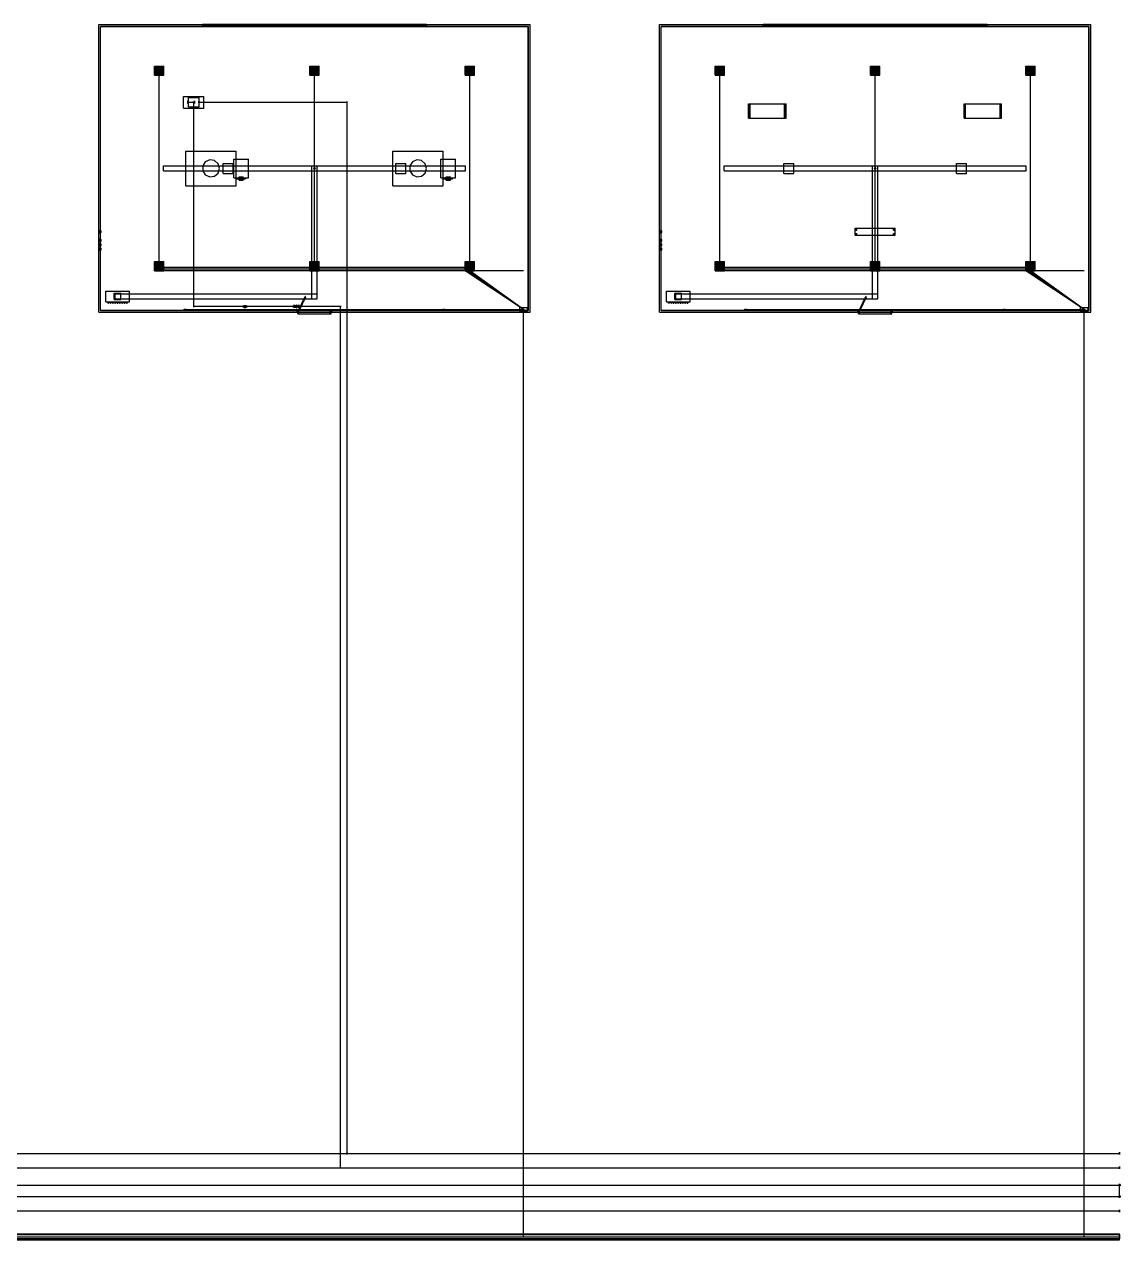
# Model space of a CAD drawing. Header units: millimetres. Extents: x -456450 to -303920, y -62705 to 22022.
# Drawn here: x -380185 to -303920, y -62500 to 22022 of the extents above; entities that cross this region are included whole.
import ezdxf

# ---------------------------------------------------------------- set-up
doc = ezdxf.new("R2010")
doc.units = ezdxf.units.MM

msp = doc.modelspace()

# ---------------------------------------------------------------- linework, layer by layer
at = {"layer": 'electrical'}
for p, q in [((-370792.21, 18800), (-370807.79, 18800)), ((-370807.79, 18800), (-370800, 18800)), ((-370800, 18800), (-370792.21, 18800)), ((-370800, 4880), (-370800, 18800)), ((-359992.21, 18800), (-360007.79, 18800)), ((-360007.79, 18800), (-360000, 18800)), ((-360000, 18800), (-359992.21, 18800)), ((-360000, 4880), (-360000, 18800)), ((-349192.21, 18800), (-349207.79, 18800)), ((-349207.79, 18800), (-349200, 18800)), ((-349200, 18800), (-349192.21, 18800)), ((-349200, 4880), (-349200, 18800)), ((-331792.21, 18800), (-331807.79, 18800)), ((-331807.79, 18800), (-331800, 18800)), ((-331800, 18800), (-331792.21, 18800)), ((-331800, 4880), (-331800, 18800)), ((-320992.21, 18800), (-321007.79, 18800)), ((-321007.79, 18800), (-321000, 18800)), ((-321000, 18800), (-320992.21, 18800)), ((-321000, 4880), (-321000, 18800)), ((-310192.21, 18800), (-310207.79, 18800)), ((-310207.79, 18800), (-310200, 18800)), ((-310200, 18800), (-310192.21, 18800)), ((-310200, 4880), (-310200, 18800)), ((-370500, 5108.74), (-370500, 5131.26)), ((-370500, 5131.26), (-370500, 5120)), ((-370500, 5120), (-370500, 5108.74)), ((-349500, 5120), (-370500, 5120)), ((-349507.6, 5109.45), (-349496.2, 5125.27)), ((-349496.2, 5125.27), (-349507.6, 5109.45)), ((-345457.6, 2189.45), (-349507.6, 5109.45)), ((-349500, 5108.74), (-349500, 5131.26)), ((-349500, 5131.26), (-349500, 5120)), ((-349500, 5120), (-349500, 5108.74)), ((-349500, 5120), (-349485.96, 5120)), ((-349485.96, 5120), (-349500, 5120)), ((-349496.2, 5125.27), (-349496.2, 5125.27)), ((-331500, 5108.74), (-331500, 5131.26)), ((-331500, 5131.26), (-331500, 5120)), ((-331500, 5120), (-331500, 5108.74)), ((-310500, 5120), (-331500, 5120)), ((-310507.6, 5109.45), (-310496.2, 5125.27)), ((-310496.2, 5125.27), (-310507.6, 5109.45)), ((-306457.6, 2189.45), (-310507.6, 5109.45)), ((-310500, 5108.74), (-310500, 5131.26)), ((-310500, 5131.26), (-310500, 5120)), ((-310500, 5120), (-310500, 5108.74)), ((-310500, 5120), (-310485.96, 5120)), ((-310485.96, 5120), (-310500, 5120)), ((-310496.2, 5125.27), (-310496.2, 5125.27)), ((-370792.21, 4880), (-370807.79, 4880)), ((-370807.79, 4880), (-370800, 4880)), ((-370800, 4872.21), (-370800, 4887.79)), ((-370800, 4887.79), (-370800, 4880)), ((-370800, 4880), (-370800, 4872.21)), ((-345450, 4880), (-370800, 4880)), ((-370800, 4880), (-370792.21, 4880)), ((-370500, 4988.74), (-370500, 5011.26)), ((-370500, 5011.26), (-370500, 5000)), ((-370500, 5000), (-370500, 4988.74)), ((-349500, 5000), (-370500, 5000)), ((-370500, 4868.74), (-370500, 4891.26)), ((-370500, 4891.26), (-370500, 4880)), ((-370500, 4880), (-370500, 4868.74)), ((-349500, 4880), (-370500, 4880)), ((-359992.21, 4880), (-360007.79, 4880)), ((-360007.79, 4880), (-360000, 4880)), ((-360000, 4880), (-359992.21, 4880)), ((-349507.39, 4989.31), (-349496.3, 5005.35)), ((-349496.3, 5005.35), (-349507.39, 4989.31)), ((-345457.39, 2189.31), (-349507.39, 4989.31)), ((-349507.17, 4869.16), (-349496.41, 4885.42)), ((-349496.41, 4885.42), (-349507.17, 4869.16)), ((-345457.17, 2189.16), (-349507.17, 4869.16)), ((-349500, 4988.74), (-349500, 5011.26)), ((-349500, 5011.26), (-349500, 5000)), ((-349500, 5000), (-349500, 4988.74)), ((-349500, 5000), (-349485.96, 5000)), ((-349485.96, 5000), (-349500, 5000)), ((-349500, 4868.74), (-349500, 4891.26)), ((-349500, 4891.26), (-349500, 4880)), ((-349500, 4880), (-349500, 4868.74)), ((-349500, 4880), (-349485.96, 4880)), ((-349485.96, 4880), (-349500, 4880)), ((-349496.41, 4885.42), (-349496.41, 4885.42)), ((-349496.3, 5005.35), (-349496.3, 5005.35)), ((-349192.21, 4880), (-349207.79, 4880)), ((-349207.79, 4880), (-349200, 4880)), ((-349200, 4880), (-349192.21, 4880)), ((-345450, 4872.21), (-345450, 4887.79)), ((-345450, 4887.79), (-345450, 4880)), ((-345450, 4880), (-345450, 4872.21)), ((-331792.21, 4880), (-331807.79, 4880)), ((-331807.79, 4880), (-331800, 4880)), ((-331800, 4872.21), (-331800, 4887.79)), ((-331800, 4887.79), (-331800, 4880)), ((-331800, 4880), (-331800, 4872.21)), ((-306450, 4880), (-331800, 4880)), ((-331800, 4880), (-331792.21, 4880)), ((-331500, 4988.74), (-331500, 5011.26)), ((-331500, 5011.26), (-331500, 5000)), ((-331500, 5000), (-331500, 4988.74)), ((-310500, 5000), (-331500, 5000)), ((-331500, 4868.74), (-331500, 4891.26)), ((-331500, 4891.26), (-331500, 4880)), ((-331500, 4880), (-331500, 4868.74)), ((-310500, 4880), (-331500, 4880)), ((-320992.21, 4880), (-321007.79, 4880)), ((-321007.79, 4880), (-321000, 4880)), ((-321000, 4880), (-320992.21, 4880)), ((-310507.39, 4989.31), (-310496.3, 5005.35)), ((-310496.3, 5005.35), (-310507.39, 4989.31)), ((-306457.39, 2189.31), (-310507.39, 4989.31)), ((-310507.17, 4869.16), (-310496.41, 4885.42)), ((-310496.41, 4885.42), (-310507.17, 4869.16)), ((-306457.17, 2189.16), (-310507.17, 4869.16)), ((-310500, 4988.74), (-310500, 5011.26)), ((-310500, 5011.26), (-310500, 5000)), ((-310500, 5000), (-310500, 4988.74)), ((-310500, 5000), (-310485.96, 5000)), ((-310485.96, 5000), (-310500, 5000)), ((-310500, 4868.74), (-310500, 4891.26)), ((-310500, 4891.26), (-310500, 4880)), ((-310500, 4880), (-310500, 4868.74)), ((-310500, 4880), (-310485.96, 4880)), ((-310485.96, 4880), (-310500, 4880)), ((-310496.41, 4885.42), (-310496.41, 4885.42)), ((-310496.3, 5005.35), (-310496.3, 5005.35)), ((-310192.21, 4880), (-310207.79, 4880)), ((-310207.79, 4880), (-310200, 4880)), ((-310200, 4880), (-310192.21, 4880)), ((-306450, 4872.21), (-306450, 4887.79)), ((-306450, 4887.79), (-306450, 4880)), ((-306450, 4880), (-306450, 4872.21)), ((-369065, 2150), (-369065, 2210)), ((-369065, 2210), (-368935, 2210)), ((-369065, 2150), (-368935, 2150)), ((-368991, 2180), (-369004.5, 2187.79)), ((-369004.5, 2187.79), (-369004.5, 2172.21)), ((-369004.5, 2172.21), (-368991, 2180)), ((-369000, 2172.21), (-369000, 2187.79)), ((-369000, 2187.79), (-369000, 2180)), ((-369000, 2180), (-345450, 2180)), ((-369000, 2180), (-369000, 2172.21)), ((-369000, 2180), (-368990.28, 2180)), ((-368990.28, 2180), (-369000, 2180)), ((-368935, 2150), (-368935, 2210)), ((-351065, 2150), (-351065, 2210)), ((-351065, 2210), (-350935, 2210)), ((-351065, 2150), (-350935, 2150)), ((-350991, 2180), (-351004.5, 2187.79)), ((-351004.5, 2187.79), (-351004.5, 2172.21)), ((-351004.5, 2172.21), (-350991, 2180)), ((-351000, 2172.21), (-351000, 2187.79)), ((-351000, 2187.79), (-351000, 2180)), ((-351000, 2180), (-345450, 2180)), ((-351000, 2180), (-351000, 2172.21)), ((-351000, 2180), (-350990.28, 2180)), ((-350990.28, 2180), (-351000, 2180)), ((-350935, 2150), (-350935, 2210)), ((-345725, 2075), (-345725, 2325)), ((-345725, 2325), (-345175, 2325)), ((-345725, 2075), (-345175, 2075)), ((-345685, 2047.5), (-345685, 2082.5)), ((-345685, 2082.5), (-345215, 2082.5)), ((-345685, 2047.5), (-345215, 2047.5)), ((-345637.5, 2010), (-345637.5, 2050)), ((-345637.5, 2050), (-345537.5, 2050)), ((-345637.5, 2010), (-345537.5, 2010)), ((-345564.12, 2020), (-345610.88, 2020)), ((-345610.88, 2020), (-345587.5, 2020)), ((-345564.12, 1995), (-345610.88, 1995)), ((-345610.88, 1995), (-345587.5, 1995)), ((-345587.5, 2020), (-345587.5, 1995)), ((-345587.5, 2020), (-345564.12, 2020)), ((-345587.5, 1995), (-345564.12, 1995)), ((-345537.5, 2010), (-345537.5, 2050)), ((-345500, 2010), (-345500, 2050)), ((-345500, 2050), (-345400, 2050)), ((-345500, 2010), (-345400, 2010)), ((-345426.62, 2020), (-345473.38, 2020)), ((-345473.38, 2020), (-345450, 2020)), ((-345426.62, 1995), (-345473.38, 1995)), ((-345473.38, 1995), (-345450, 1995)), ((-345468, 2200), (-345441, 2215.59)), ((-345441, 2184.41), (-345468, 2200)), ((-345434.41, 2200), (-345465.59, 2200)), ((-345465.59, 2200), (-345450, 2200)), ((-345457.6, 2189.45), (-345446.2, 2205.27)), ((-345446.2, 2205.27), (-345457.6, 2189.45)), ((-345457.39, 2189.31), (-345446.3, 2205.35)), ((-345446.3, 2205.35), (-345457.39, 2189.31)), ((-345457.17, 2189.16), (-345446.41, 2205.42)), ((-345446.41, 2205.42), (-345457.17, 2189.16)), ((-345437, 2200), (-345456.5, 2211.26)), ((-345456.5, 2211.26), (-345456.5, 2188.74)), ((-345437, 2200), (-345456.5, 2211.26)), ((-345456.5, 2211.26), (-345456.5, 2188.74)), ((-345437, 2200), (-345456.5, 2211.26)), ((-345456.5, 2211.26), (-345456.5, 2188.74)), ((-345456.5, 2188.74), (-345437, 2200)), ((-345456.5, 2188.74), (-345437, 2200)), ((-345456.5, 2188.74), (-345437, 2200)), ((-345450, 2200), (-345434.41, 2200)), ((-345450, -62300), (-345450, 2200)), ((-345450, 2200), (-345430.56, 2200)), ((-345430.56, 2200), (-345450, 2200)), ((-345450, 2200), (-345435.96, 2200)), ((-345435.96, 2200), (-345450, 2200)), ((-345450, 2200), (-345435.96, 2200)), ((-345435.96, 2200), (-345450, 2200)), ((-345450, 2200), (-345435.96, 2200)), ((-345435.96, 2200), (-345450, 2200)), ((-345450, 2172.21), (-345450, 2187.79)), ((-345450, 2187.79), (-345450, 2180)), ((-345450, 2172.21), (-345450, 2187.79)), ((-345450, 2187.79), (-345450, 2180)), ((-345450, 2180), (-345450, 2172.21)), ((-345450, 2180), (-345450, 2172.21)), ((-345450, 2020), (-345450, 1995)), ((-345450, 2020), (-345426.62, 2020)), ((-345450, 1995), (-345426.62, 1995)), ((-345446.41, 2205.42), (-345446.41, 2205.42)), ((-345446.3, 2205.35), (-345446.3, 2205.35)), ((-345446.2, 2205.27), (-345446.2, 2205.27)), ((-345441, 2215.59), (-345441, 2184.41)), ((-345400, 2010), (-345400, 2050)), ((-345362.5, 2010), (-345362.5, 2050)), ((-345362.5, 2050), (-345262.5, 2050)), ((-345362.5, 2010), (-345262.5, 2010)), ((-345289.12, 2020), (-345335.88, 2020)), ((-345335.88, 2020), (-345312.5, 2020)), ((-345289.12, 1995), (-345335.88, 1995)), ((-345335.88, 1995), (-345312.5, 1995)), ((-345312.5, 2020), (-345312.5, 1995)), ((-345312.5, 2020), (-345289.12, 2020)), ((-345312.5, 1995), (-345289.12, 1995)), ((-345262.5, 2010), (-345262.5, 2050)), ((-345215, 2047.5), (-345215, 2082.5)), ((-345175, 2075), (-345175, 2325)), ((-330065, 2150), (-330065, 2210)), ((-330065, 2210), (-329935, 2210)), ((-330065, 2150), (-329935, 2150)), ((-329991, 2180), (-330004.5, 2187.79)), ((-330004.5, 2187.79), (-330004.5, 2172.21)), ((-330004.5, 2172.21), (-329991, 2180)), ((-330000, 2172.21), (-330000, 2187.79)), ((-330000, 2187.79), (-330000, 2180)), ((-330000, 2180), (-306450, 2180)), ((-330000, 2180), (-330000, 2172.21)), ((-330000, 2180), (-329990.28, 2180)), ((-329990.28, 2180), (-330000, 2180)), ((-329935, 2150), (-329935, 2210)), ((-312065, 2150), (-312065, 2210)), ((-312065, 2210), (-311935, 2210)), ((-312065, 2150), (-311935, 2150)), ((-311991, 2180), (-312004.5, 2187.79)), ((-312004.5, 2187.79), (-312004.5, 2172.21)), ((-312004.5, 2172.21), (-311991, 2180)), ((-312000, 2172.21), (-312000, 2187.79)), ((-312000, 2187.79), (-312000, 2180)), ((-312000, 2180), (-306450, 2180)), ((-312000, 2180), (-312000, 2172.21)), ((-312000, 2180), (-311990.28, 2180)), ((-311990.28, 2180), (-312000, 2180)), ((-311935, 2150), (-311935, 2210)), ((-306725, 2075), (-306725, 2325)), ((-306725, 2325), (-306175, 2325)), ((-306725, 2075), (-306175, 2075)), ((-306685, 2047.5), (-306685, 2082.5)), ((-306685, 2082.5), (-306215, 2082.5)), ((-306685, 2047.5), (-306215, 2047.5)), ((-306637.5, 2010), (-306637.5, 2050)), ((-306637.5, 2050), (-306537.5, 2050)), ((-306637.5, 2010), (-306537.5, 2010)), ((-306564.12, 2020), (-306610.88, 2020)), ((-306610.88, 2020), (-306587.5, 2020)), ((-306564.12, 1995), (-306610.88, 1995)), ((-306610.88, 1995), (-306587.5, 1995)), ((-306587.5, 2020), (-306587.5, 1995)), ((-306587.5, 2020), (-306564.12, 2020)), ((-306587.5, 1995), (-306564.12, 1995)), ((-306537.5, 2010), (-306537.5, 2050)), ((-306500, 2010), (-306500, 2050)), ((-306500, 2050), (-306400, 2050)), ((-306500, 2010), (-306400, 2010)), ((-306426.62, 2020), (-306473.38, 2020)), ((-306473.38, 2020), (-306450, 2020)), ((-306426.62, 1995), (-306473.38, 1995)), ((-306473.38, 1995), (-306450, 1995)), ((-306468, 2200), (-306441, 2215.59)), ((-306441, 2184.41), (-306468, 2200)), ((-306434.41, 2200), (-306465.59, 2200)), ((-306465.59, 2200), (-306450, 2200)), ((-306457.6, 2189.45), (-306446.2, 2205.27)), ((-306446.2, 2205.27), (-306457.6, 2189.45)), ((-306457.39, 2189.31), (-306446.3, 2205.35)), ((-306446.3, 2205.35), (-306457.39, 2189.31)), ((-306457.17, 2189.16), (-306446.41, 2205.42)), ((-306446.41, 2205.42), (-306457.17, 2189.16)), ((-306437, 2200), (-306456.5, 2211.26)), ((-306456.5, 2211.26), (-306456.5, 2188.74)), ((-306437, 2200), (-306456.5, 2211.26)), ((-306456.5, 2211.26), (-306456.5, 2188.74)), ((-306437, 2200), (-306456.5, 2211.26)), ((-306456.5, 2211.26), (-306456.5, 2188.74)), ((-306456.5, 2188.74), (-306437, 2200)), ((-306456.5, 2188.74), (-306437, 2200)), ((-306456.5, 2188.74), (-306437, 2200)), ((-306450, 2200), (-306434.41, 2200)), ((-306450, -62300), (-306450, 2200)), ((-306450, 2200), (-306430.56, 2200)), ((-306430.56, 2200), (-306450, 2200)), ((-306450, 2200), (-306435.96, 2200)), ((-306435.96, 2200), (-306450, 2200)), ((-306450, 2200), (-306435.96, 2200)), ((-306435.96, 2200), (-306450, 2200)), ((-306450, 2200), (-306435.96, 2200)), ((-306435.96, 2200), (-306450, 2200)), ((-306450, 2172.21), (-306450, 2187.79)), ((-306450, 2187.79), (-306450, 2180)), ((-306450, 2172.21), (-306450, 2187.79)), ((-306450, 2187.79), (-306450, 2180)), ((-306450, 2180), (-306450, 2172.21)), ((-306450, 2180), (-306450, 2172.21)), ((-306450, 2020), (-306450, 1995)), ((-306450, 2020), (-306426.62, 2020)), ((-306450, 1995), (-306426.62, 1995)), ((-306446.41, 2205.42), (-306446.41, 2205.42)), ((-306446.3, 2205.35), (-306446.3, 2205.35)), ((-306446.2, 2205.27), (-306446.2, 2205.27)), ((-306441, 2215.59), (-306441, 2184.41)), ((-306400, 2010), (-306400, 2050)), ((-306362.5, 2010), (-306362.5, 2050)), ((-306362.5, 2050), (-306262.5, 2050)), ((-306362.5, 2010), (-306262.5, 2010)), ((-306289.12, 2020), (-306335.88, 2020)), ((-306335.88, 2020), (-306312.5, 2020)), ((-306289.12, 1995), (-306335.88, 1995)), ((-306335.88, 1995), (-306312.5, 1995)), ((-306312.5, 2020), (-306312.5, 1995)), ((-306312.5, 2020), (-306289.12, 2020)), ((-306312.5, 1995), (-306289.12, 1995)), ((-306262.5, 2010), (-306262.5, 2050)), ((-306215, 2047.5), (-306215, 2082.5)), ((-306175, 2075), (-306175, 2325)), ((-456000, -62100), (-304000, -62100)), ((-456000, -62150), (-304000, -62150)), ((-456000, -62300), (-304000, -62300)), ((-304000, -62450), (-456000, -62450)), ((-456000, -62500), (-304000, -62500)), ((-345434.41, -62300), (-345465.59, -62300)), ((-345465.59, -62300), (-345450, -62300)), ((-345450, -62300), (-345434.41, -62300)), ((-306434.41, -62300), (-306465.59, -62300)), ((-306465.59, -62300), (-306450, -62300)), ((-306450, -62300), (-306434.41, -62300)), ((-304000, -62150), (-304000, -62100)), ((-304000, -62500), (-304000, -62100)), ((-304000, -62150), (-304000, -62450)), ((-304000, -62315.59), (-304000, -62284.41)), ((-304000, -62284.41), (-304000, -62300)), ((-304000, -62300), (-304000, -62315.59)), ((-304000, -62500), (-304000, -62450))]:
    msp.add_line(p, q, dxfattribs=at)
at = {"layer": 'hvac'}
for p, q in [((-370500, 11825), (-370500, 12175)), ((-370500, 12175), (-349500, 12175)), ((-366350, 11650), (-366350, 12350)), ((-366350, 12350), (-365650, 12350)), ((-365650, 11650), (-365650, 12350)), ((-360175, 2925), (-360175, 12175)), ((-360175, 12175), (-359825, 12175)), ((-359825, 2925), (-359825, 12175)), ((-354350, 11650), (-354350, 12350)), ((-354350, 12350), (-353650, 12350)), ((-353650, 11650), (-353650, 12350)), ((-349500, 11825), (-349500, 12175)), ((-331500, 11825), (-331500, 12175)), ((-331500, 12175), (-310500, 12175)), ((-327350, 11650), (-327350, 12350)), ((-327350, 12350), (-326650, 12350)), ((-326650, 11650), (-326650, 12350)), ((-321175, 2925), (-321175, 12175)), ((-321175, 12175), (-320825, 12175)), ((-320825, 2925), (-320825, 12175)), ((-315350, 11650), (-315350, 12350)), ((-315350, 12350), (-314650, 12350)), ((-314650, 11650), (-314650, 12350)), ((-310500, 11825), (-310500, 12175)), ((-370500, 11825), (-349500, 11825)), ((-366350, 11650), (-365650, 11650)), ((-354350, 11650), (-353650, 11650)), ((-331500, 11825), (-310500, 11825)), ((-327350, 11650), (-326650, 11650)), ((-315350, 11650), (-314650, 11650)), ((-374525, 2725), (-374525, 3475)), ((-374525, 3475), (-372875, 3475)), ((-372875, 2725), (-372875, 3475)), ((-335525, 2725), (-335525, 3475)), ((-335525, 3475), (-333875, 3475)), ((-333875, 2725), (-333875, 3475)), ((-374525, 2725), (-372875, 2725)), ((-374425, 2680), (-374425, 2720)), ((-374425, 2720), (-372975, 2720)), ((-374425, 2680), (-372975, 2680)), ((-374360, 2640), (-374360, 2700)), ((-374360, 2700), (-374320, 2700)), ((-374360, 2640), (-374320, 2640)), ((-374320, 2640), (-374320, 2700)), ((-374200, 2640), (-374200, 2700)), ((-374200, 2700), (-374160, 2700)), ((-374200, 2640), (-374160, 2640)), ((-374160, 2640), (-374160, 2700)), ((-374040, 2640), (-374040, 2700)), ((-374040, 2700), (-374000, 2700)), ((-374040, 2640), (-374000, 2640)), ((-374000, 2640), (-374000, 2700)), ((-373925, 2875), (-373925, 3325)), ((-373925, 3325), (-373475, 3325)), ((-373925, 2875), (-373475, 2875)), ((-373880, 2640), (-373880, 2700)), ((-373880, 2700), (-373840, 2700)), ((-373880, 2640), (-373840, 2640)), ((-373875, 2925), (-373875, 3275)), ((-373875, 3275), (-359825, 3275)), ((-373875, 2925), (-359825, 2925)), ((-373840, 2640), (-373840, 2700)), ((-373720, 2640), (-373720, 2700)), ((-373720, 2700), (-373680, 2700)), ((-373720, 2640), (-373680, 2640)), ((-373680, 2640), (-373680, 2700)), ((-373560, 2640), (-373560, 2700)), ((-373560, 2700), (-373520, 2700)), ((-373560, 2640), (-373520, 2640)), ((-373520, 2640), (-373520, 2700)), ((-373475, 2875), (-373475, 3325)), ((-373400, 2640), (-373400, 2700)), ((-373400, 2700), (-373360, 2700)), ((-373400, 2640), (-373360, 2640)), ((-373360, 2640), (-373360, 2700)), ((-373240, 2640), (-373240, 2700)), ((-373240, 2700), (-373200, 2700)), ((-373240, 2640), (-373200, 2640)), ((-373200, 2640), (-373200, 2700)), ((-373080, 2640), (-373080, 2700)), ((-373080, 2700), (-373040, 2700)), ((-373080, 2640), (-373040, 2640)), ((-373040, 2640), (-373040, 2700)), ((-372975, 2680), (-372975, 2720)), ((-360175, 2925), (-359825, 2925)), ((-359825, 2925), (-359825, 3275)), ((-335525, 2725), (-333875, 2725)), ((-335425, 2680), (-335425, 2720)), ((-335425, 2720), (-333975, 2720)), ((-335425, 2680), (-333975, 2680)), ((-335360, 2640), (-335360, 2700)), ((-335360, 2700), (-335320, 2700)), ((-335360, 2640), (-335320, 2640)), ((-335320, 2640), (-335320, 2700)), ((-335200, 2640), (-335200, 2700)), ((-335200, 2700), (-335160, 2700)), ((-335200, 2640), (-335160, 2640)), ((-335160, 2640), (-335160, 2700)), ((-335040, 2640), (-335040, 2700)), ((-335040, 2700), (-335000, 2700)), ((-335040, 2640), (-335000, 2640)), ((-335000, 2640), (-335000, 2700)), ((-334925, 2875), (-334925, 3325)), ((-334925, 3325), (-334475, 3325)), ((-334925, 2875), (-334475, 2875)), ((-334880, 2640), (-334880, 2700)), ((-334880, 2700), (-334840, 2700)), ((-334880, 2640), (-334840, 2640)), ((-334875, 2925), (-334875, 3275)), ((-334875, 3275), (-320825, 3275)), ((-334875, 2925), (-320825, 2925)), ((-334840, 2640), (-334840, 2700)), ((-334720, 2640), (-334720, 2700)), ((-334720, 2700), (-334680, 2700)), ((-334720, 2640), (-334680, 2640)), ((-334680, 2640), (-334680, 2700)), ((-334560, 2640), (-334560, 2700)), ((-334560, 2700), (-334520, 2700)), ((-334560, 2640), (-334520, 2640)), ((-334520, 2640), (-334520, 2700)), ((-334475, 2875), (-334475, 3325)), ((-334400, 2640), (-334400, 2700)), ((-334400, 2700), (-334360, 2700)), ((-334400, 2640), (-334360, 2640)), ((-334360, 2640), (-334360, 2700)), ((-334240, 2640), (-334240, 2700)), ((-334240, 2700), (-334200, 2700)), ((-334240, 2640), (-334200, 2640)), ((-334200, 2640), (-334200, 2700)), ((-334080, 2640), (-334080, 2700)), ((-334080, 2700), (-334040, 2700)), ((-334080, 2640), (-334040, 2640)), ((-334040, 2640), (-334040, 2700)), ((-333975, 2680), (-333975, 2720)), ((-321175, 2925), (-320825, 2925)), ((-320825, 2925), (-320825, 3275))]:
    msp.add_line(p, q, dxfattribs=at)
at = {"layer": 'interiors'}
for p, q in [((-375000, 2000), (-375000, 22000)), ((-375000, 22000), (-345000, 22000)), ((-367800, 21977.5), (-367800, 22022.5)), ((-367800, 22022.5), (-352200, 22022.5)), ((-367800, 22000), (-352200, 22000)), ((-367800, 21880), (-367800, 22000)), ((-367800, 21977.5), (-352200, 21977.5)), ((-352200, 21977.5), (-352200, 22022.5)), ((-352200, 21880), (-352200, 22000)), ((-345000, 2000), (-345000, 22000)), ((-336000, 2000), (-336000, 22000)), ((-336000, 22000), (-306000, 22000)), ((-328800, 21977.5), (-328800, 22022.5)), ((-328800, 22022.5), (-313200, 22022.5)), ((-328800, 22000), (-313200, 22000)), ((-328800, 21880), (-328800, 22000)), ((-328800, 21977.5), (-313200, 21977.5)), ((-313200, 21977.5), (-313200, 22022.5)), ((-313200, 21880), (-313200, 22000)), ((-306000, 2000), (-306000, 22000)), ((-345120, 21880), (-374880, 21880)), ((-374880, 2120), (-374880, 21880)), ((-374875, 2125), (-374875, 21875)), ((-374875, 21875), (-345125, 21875)), ((-367800, 21880), (-352200, 21880)), ((-345125, 2125), (-345125, 21875)), ((-345120, 2120), (-345120, 21880)), ((-306120, 21880), (-335880, 21880)), ((-335880, 2120), (-335880, 21880)), ((-335875, 2125), (-335875, 21875)), ((-335875, 21875), (-306125, 21875)), ((-328800, 21880), (-313200, 21880)), ((-306125, 2125), (-306125, 21875)), ((-306120, 2120), (-306120, 21880)), ((-329800, 15500), (-329800, 16500)), ((-329800, 16500), (-327200, 16500)), ((-329795, 15500), (-329795, 16500)), ((-329795, 16500), (-329705, 16500)), ((-329705, 15500), (-329705, 16500)), ((-327295, 15500), (-327295, 16500)), ((-327295, 16500), (-327205, 16500)), ((-327205, 15500), (-327205, 16500)), ((-327200, 15500), (-327200, 16500)), ((-314800, 15500), (-314800, 16500)), ((-314800, 16500), (-312200, 16500)), ((-314795, 15500), (-314795, 16500)), ((-314795, 16500), (-314705, 16500)), ((-314705, 15500), (-314705, 16500)), ((-312295, 15500), (-312295, 16500)), ((-312295, 16500), (-312205, 16500)), ((-312205, 15500), (-312205, 16500)), ((-312200, 15500), (-312200, 16500)), ((-329800, 15500), (-327200, 15500)), ((-329795, 15500), (-329705, 15500)), ((-327295, 15500), (-327205, 15500)), ((-314800, 15500), (-312200, 15500)), ((-314795, 15500), (-314705, 15500)), ((-312295, 15500), (-312205, 15500)), ((-368950, 10800), (-368950, 13200)), ((-368950, 13200), (-365450, 13200)), ((-365450, 10800), (-365450, 13200)), ((-354550, 10800), (-354550, 13200)), ((-354550, 13200), (-351050, 13200)), ((-351050, 10800), (-351050, 13200)), ((-367592.92, 12453.45), (-367775.7, 12169.04)), ((-367775.7, 12169.04), (-367775.7, 11830.96)), ((-367285.39, 12593.89), (-367592.92, 12453.45)), ((-366950.75, 12545.78), (-367285.39, 12593.89)), ((-366695.25, 12324.38), (-366950.75, 12545.78)), ((-366600, 12000), (-366695.25, 12324.38)), ((-366695.25, 11675.62), (-366600, 12000)), ((-365600, 11350), (-365600, 12650)), ((-365600, 12650), (-364600, 12650)), ((-364600, 11350), (-364600, 12650)), ((-353192.92, 12453.45), (-353375.7, 12169.04)), ((-353375.7, 12169.04), (-353375.7, 11830.96)), ((-352885.39, 12593.89), (-353192.92, 12453.45)), ((-352550.75, 12545.78), (-352885.39, 12593.89)), ((-352295.25, 12324.38), (-352550.75, 12545.78)), ((-352200, 12000), (-352295.25, 12324.38)), ((-352295.25, 11675.62), (-352200, 12000)), ((-351200, 11350), (-351200, 12650)), ((-351200, 12650), (-350200, 12650)), ((-350200, 11350), (-350200, 12650)), ((-367775.7, 11830.96), (-367592.92, 11546.55)), ((-367592.92, 11546.55), (-367285.39, 11406.11)), ((-367285.39, 11406.11), (-366950.75, 11454.22)), ((-366950.75, 11454.22), (-366695.25, 11675.62)), ((-365600, 11350), (-364600, 11350)), ((-365400, 11270), (-365400, 11330)), ((-365400, 11330), (-364800, 11330)), ((-365400, 11270), (-364800, 11270)), ((-365250, 11190), (-365250, 11410)), ((-365250, 11410), (-364950, 11410)), ((-365250, 11190), (-364950, 11190)), ((-365130, 11265), (-365130, 11335)), ((-365130, 11335), (-365070, 11335)), ((-365130, 11265), (-365070, 11265)), ((-365070, 11265), (-365070, 11335)), ((-364950, 11190), (-364950, 11410)), ((-364800, 11270), (-364800, 11330)), ((-353375.7, 11830.96), (-353192.92, 11546.55)), ((-353192.92, 11546.55), (-352885.39, 11406.11)), ((-352885.39, 11406.11), (-352550.75, 11454.22)), ((-352550.75, 11454.22), (-352295.25, 11675.62)), ((-351200, 11350), (-350200, 11350)), ((-351000, 11270), (-351000, 11330)), ((-351000, 11330), (-350400, 11330)), ((-351000, 11270), (-350400, 11270)), ((-350850, 11190), (-350850, 11410)), ((-350850, 11410), (-350550, 11410)), ((-350850, 11190), (-350550, 11190)), ((-350730, 11265), (-350730, 11335)), ((-350730, 11335), (-350670, 11335)), ((-350730, 11265), (-350670, 11265)), ((-350670, 11265), (-350670, 11335)), ((-350550, 11190), (-350550, 11410)), ((-350400, 11270), (-350400, 11330)), ((-368950, 10800), (-365450, 10800)), ((-354550, 10800), (-351050, 10800)), ((-322400, 7350), (-322400, 7850)), ((-322400, 7850), (-319600, 7850)), ((-322335, 7715), (-322335, 7785)), ((-322335, 7785), (-322265, 7785)), ((-322335, 7715), (-322265, 7715)), ((-322265, 7715), (-322265, 7785)), ((-319735, 7715), (-319735, 7785)), ((-319735, 7785), (-319665, 7785)), ((-319735, 7715), (-319665, 7715)), ((-319665, 7715), (-319665, 7785)), ((-319600, 7350), (-319600, 7850)), ((-322400, 7350), (-319600, 7350)), ((-322335, 7415), (-322335, 7485)), ((-322335, 7485), (-322265, 7485)), ((-322335, 7415), (-322265, 7415)), ((-322265, 7415), (-322265, 7485)), ((-319735, 7415), (-319735, 7485)), ((-319735, 7485), (-319665, 7485)), ((-319735, 7415), (-319665, 7415)), ((-319665, 7415), (-319665, 7485)), ((-361110.39, 2109.51), (-360653.96, 3088.32)), ((-361069.61, 2090.49), (-360613.18, 3069.3)), ((-360613.18, 3069.3), (-360653.96, 3088.32)), ((-322110.39, 2109.51), (-321653.96, 3088.32)), ((-322069.61, 2090.49), (-321613.18, 3069.3)), ((-321613.18, 3069.3), (-321653.96, 3088.32)), ((-375000, 2000), (-361200, 2000)), ((-375000, 2000), (-345000, 2000)), ((-345120, 2120), (-374880, 2120)), ((-361200, 2120), (-374880, 2120)), ((-374875, 2125), (-345125, 2125)), ((-361200, 2000), (-361200, 2120)), ((-361200, 2120), (-358800, 2120)), ((-361200, 2000), (-358800, 2000)), ((-361155, 1880), (-361155, 2120)), ((-361155, 2120), (-361085, 2120)), ((-361155, 1880), (-361085, 1880)), ((-361150, 1880), (-361150, 2120)), ((-361150, 2120), (-358850, 2120)), ((-361150, 1880), (-358850, 1880)), ((-361069.61, 2090.49), (-361110.39, 2109.51)), ((-361085, 1880), (-361085, 2120)), ((-358915, 1880), (-358915, 2120)), ((-358915, 2120), (-358845, 2120)), ((-358915, 1880), (-358845, 1880)), ((-358850, 1880), (-358850, 2120)), ((-358845, 1880), (-358845, 2120)), ((-358800, 2000), (-358800, 2120)), ((-345120, 2120), (-358800, 2120)), ((-358800, 2000), (-345000, 2000)), ((-336000, 2000), (-322200, 2000)), ((-336000, 2000), (-306000, 2000)), ((-306120, 2120), (-335880, 2120)), ((-322200, 2120), (-335880, 2120)), ((-335875, 2125), (-306125, 2125)), ((-322200, 2000), (-322200, 2120)), ((-322200, 2120), (-319800, 2120)), ((-322200, 2000), (-319800, 2000)), ((-322155, 1880), (-322155, 2120)), ((-322155, 2120), (-322085, 2120)), ((-322155, 1880), (-322085, 1880)), ((-322150, 1880), (-322150, 2120)), ((-322150, 2120), (-319850, 2120)), ((-322150, 1880), (-319850, 1880)), ((-322069.61, 2090.49), (-322110.39, 2109.51)), ((-322085, 1880), (-322085, 2120)), ((-319915, 1880), (-319915, 2120)), ((-319915, 2120), (-319845, 2120)), ((-319915, 1880), (-319845, 1880)), ((-319850, 1880), (-319850, 2120)), ((-319845, 1880), (-319845, 2120)), ((-319800, 2000), (-319800, 2120)), ((-306120, 2120), (-319800, 2120)), ((-319800, 2000), (-306000, 2000))]:
    msp.add_line(p, q, dxfattribs=at)
at = {"layer": 'lighting'}
for p, q in [((-371120, 18480), (-371120, 19120)), ((-371120, 19120), (-370480, 19120)), ((-371080, 18520), (-371080, 19080)), ((-371080, 19080), (-370520, 19080)), ((-371046, 18530), (-371046, 19070)), ((-371046, 19070), (-371034, 19070)), ((-371034, 18530), (-371034, 19070)), ((-370966, 18530), (-370966, 19070)), ((-370966, 19070), (-370954, 19070)), ((-370954, 18530), (-370954, 19070)), ((-370886, 18530), (-370886, 19070)), ((-370886, 19070), (-370874, 19070)), ((-370874, 18530), (-370874, 19070)), ((-370806, 18530), (-370806, 19070)), ((-370806, 19070), (-370794, 19070)), ((-370791, 18800), (-370804.5, 18807.79)), ((-370804.5, 18807.79), (-370804.5, 18792.21)), ((-370804.5, 18792.21), (-370791, 18800)), ((-370794, 18530), (-370794, 19070)), ((-370726, 18530), (-370726, 19070)), ((-370726, 19070), (-370714, 19070)), ((-370714, 18530), (-370714, 19070)), ((-370646, 18530), (-370646, 19070)), ((-370646, 19070), (-370634, 19070)), ((-370634, 18530), (-370634, 19070)), ((-370566, 18530), (-370566, 19070)), ((-370566, 19070), (-370554, 19070)), ((-370554, 18530), (-370554, 19070)), ((-370520, 18520), (-370520, 19080)), ((-370480, 18480), (-370480, 19120)), ((-360320, 18480), (-360320, 19120)), ((-360320, 19120), (-359680, 19120)), ((-360280, 18520), (-360280, 19080)), ((-360280, 19080), (-359720, 19080)), ((-360246, 18530), (-360246, 19070)), ((-360246, 19070), (-360234, 19070)), ((-360234, 18530), (-360234, 19070)), ((-360166, 18530), (-360166, 19070)), ((-360166, 19070), (-360154, 19070)), ((-360154, 18530), (-360154, 19070)), ((-360086, 18530), (-360086, 19070)), ((-360086, 19070), (-360074, 19070)), ((-360074, 18530), (-360074, 19070)), ((-360006, 18530), (-360006, 19070)), ((-360006, 19070), (-359994, 19070)), ((-359991, 18800), (-360004.5, 18807.79)), ((-360004.5, 18807.79), (-360004.5, 18792.21)), ((-360004.5, 18792.21), (-359991, 18800)), ((-359994, 18530), (-359994, 19070)), ((-359926, 18530), (-359926, 19070)), ((-359926, 19070), (-359914, 19070)), ((-359914, 18530), (-359914, 19070)), ((-359846, 18530), (-359846, 19070)), ((-359846, 19070), (-359834, 19070)), ((-359834, 18530), (-359834, 19070)), ((-359766, 18530), (-359766, 19070)), ((-359766, 19070), (-359754, 19070)), ((-359754, 18530), (-359754, 19070)), ((-359720, 18520), (-359720, 19080)), ((-359680, 18480), (-359680, 19120)), ((-349520, 18480), (-349520, 19120)), ((-349520, 19120), (-348880, 19120)), ((-349480, 18520), (-349480, 19080)), ((-349480, 19080), (-348920, 19080)), ((-349446, 18530), (-349446, 19070)), ((-349446, 19070), (-349434, 19070)), ((-349434, 18530), (-349434, 19070)), ((-349366, 18530), (-349366, 19070)), ((-349366, 19070), (-349354, 19070)), ((-349354, 18530), (-349354, 19070)), ((-349286, 18530), (-349286, 19070)), ((-349286, 19070), (-349274, 19070)), ((-349274, 18530), (-349274, 19070)), ((-349206, 18530), (-349206, 19070)), ((-349206, 19070), (-349194, 19070)), ((-349191, 18800), (-349204.5, 18807.79)), ((-349204.5, 18807.79), (-349204.5, 18792.21)), ((-349204.5, 18792.21), (-349191, 18800)), ((-349194, 18530), (-349194, 19070)), ((-349126, 18530), (-349126, 19070)), ((-349126, 19070), (-349114, 19070)), ((-349114, 18530), (-349114, 19070)), ((-349046, 18530), (-349046, 19070)), ((-349046, 19070), (-349034, 19070)), ((-349034, 18530), (-349034, 19070)), ((-348966, 18530), (-348966, 19070)), ((-348966, 19070), (-348954, 19070)), ((-348954, 18530), (-348954, 19070)), ((-348920, 18520), (-348920, 19080)), ((-348880, 18480), (-348880, 19120)), ((-332120, 18480), (-332120, 19120)), ((-332120, 19120), (-331480, 19120)), ((-332080, 18520), (-332080, 19080)), ((-332080, 19080), (-331520, 19080)), ((-332046, 18530), (-332046, 19070)), ((-332046, 19070), (-332034, 19070)), ((-332034, 18530), (-332034, 19070)), ((-331966, 18530), (-331966, 19070)), ((-331966, 19070), (-331954, 19070)), ((-331954, 18530), (-331954, 19070)), ((-331886, 18530), (-331886, 19070)), ((-331886, 19070), (-331874, 19070)), ((-331874, 18530), (-331874, 19070)), ((-331806, 18530), (-331806, 19070)), ((-331806, 19070), (-331794, 19070)), ((-331791, 18800), (-331804.5, 18807.79)), ((-331804.5, 18807.79), (-331804.5, 18792.21)), ((-331804.5, 18792.21), (-331791, 18800)), ((-331794, 18530), (-331794, 19070)), ((-331726, 18530), (-331726, 19070)), ((-331726, 19070), (-331714, 19070)), ((-331714, 18530), (-331714, 19070)), ((-331646, 18530), (-331646, 19070)), ((-331646, 19070), (-331634, 19070)), ((-331634, 18530), (-331634, 19070)), ((-331566, 18530), (-331566, 19070)), ((-331566, 19070), (-331554, 19070)), ((-331554, 18530), (-331554, 19070)), ((-331520, 18520), (-331520, 19080)), ((-331480, 18480), (-331480, 19120)), ((-321320, 18480), (-321320, 19120)), ((-321320, 19120), (-320680, 19120)), ((-321280, 18520), (-321280, 19080)), ((-321280, 19080), (-320720, 19080)), ((-321246, 18530), (-321246, 19070)), ((-321246, 19070), (-321234, 19070)), ((-321234, 18530), (-321234, 19070)), ((-321166, 18530), (-321166, 19070)), ((-321166, 19070), (-321154, 19070)), ((-321154, 18530), (-321154, 19070)), ((-321086, 18530), (-321086, 19070)), ((-321086, 19070), (-321074, 19070)), ((-321074, 18530), (-321074, 19070)), ((-321006, 18530), (-321006, 19070)), ((-321006, 19070), (-320994, 19070)), ((-320991, 18800), (-321004.5, 18807.79)), ((-321004.5, 18807.79), (-321004.5, 18792.21)), ((-321004.5, 18792.21), (-320991, 18800)), ((-320994, 18530), (-320994, 19070)), ((-320926, 18530), (-320926, 19070)), ((-320926, 19070), (-320914, 19070)), ((-320914, 18530), (-320914, 19070)), ((-320846, 18530), (-320846, 19070)), ((-320846, 19070), (-320834, 19070)), ((-320834, 18530), (-320834, 19070)), ((-320766, 18530), (-320766, 19070)), ((-320766, 19070), (-320754, 19070)), ((-320754, 18530), (-320754, 19070)), ((-320720, 18520), (-320720, 19080)), ((-320680, 18480), (-320680, 19120)), ((-310520, 18480), (-310520, 19120)), ((-310520, 19120), (-309880, 19120)), ((-310480, 18520), (-310480, 19080)), ((-310480, 19080), (-309920, 19080)), ((-310446, 18530), (-310446, 19070)), ((-310446, 19070), (-310434, 19070)), ((-310434, 18530), (-310434, 19070)), ((-310366, 18530), (-310366, 19070)), ((-310366, 19070), (-310354, 19070)), ((-310354, 18530), (-310354, 19070)), ((-310286, 18530), (-310286, 19070)), ((-310286, 19070), (-310274, 19070)), ((-310274, 18530), (-310274, 19070)), ((-310206, 18530), (-310206, 19070)), ((-310206, 19070), (-310194, 19070)), ((-310191, 18800), (-310204.5, 18807.79)), ((-310204.5, 18807.79), (-310204.5, 18792.21)), ((-310204.5, 18792.21), (-310191, 18800)), ((-310194, 18530), (-310194, 19070)), ((-310126, 18530), (-310126, 19070)), ((-310126, 19070), (-310114, 19070)), ((-310114, 18530), (-310114, 19070)), ((-310046, 18530), (-310046, 19070)), ((-310046, 19070), (-310034, 19070)), ((-310034, 18530), (-310034, 19070)), ((-309966, 18530), (-309966, 19070)), ((-309966, 19070), (-309954, 19070)), ((-309954, 18530), (-309954, 19070)), ((-309920, 18520), (-309920, 19080)), ((-309880, 18480), (-309880, 19120)), ((-371120, 18480), (-370480, 18480)), ((-371080, 18520), (-370520, 18520)), ((-371046, 18530), (-371034, 18530)), ((-370966, 18530), (-370954, 18530)), ((-370886, 18530), (-370874, 18530)), ((-370806, 18530), (-370794, 18530)), ((-370726, 18530), (-370714, 18530)), ((-370646, 18530), (-370634, 18530)), ((-370566, 18530), (-370554, 18530)), ((-360320, 18480), (-359680, 18480)), ((-360280, 18520), (-359720, 18520)), ((-360246, 18530), (-360234, 18530)), ((-360166, 18530), (-360154, 18530)), ((-360086, 18530), (-360074, 18530)), ((-360006, 18530), (-359994, 18530)), ((-359926, 18530), (-359914, 18530)), ((-359846, 18530), (-359834, 18530)), ((-359766, 18530), (-359754, 18530)), ((-349520, 18480), (-348880, 18480)), ((-349480, 18520), (-348920, 18520)), ((-349446, 18530), (-349434, 18530)), ((-349366, 18530), (-349354, 18530)), ((-349286, 18530), (-349274, 18530)), ((-349206, 18530), (-349194, 18530)), ((-349126, 18530), (-349114, 18530)), ((-349046, 18530), (-349034, 18530)), ((-348966, 18530), (-348954, 18530)), ((-332120, 18480), (-331480, 18480)), ((-332080, 18520), (-331520, 18520)), ((-332046, 18530), (-332034, 18530)), ((-331966, 18530), (-331954, 18530)), ((-331886, 18530), (-331874, 18530)), ((-331806, 18530), (-331794, 18530)), ((-331726, 18530), (-331714, 18530)), ((-331646, 18530), (-331634, 18530)), ((-331566, 18530), (-331554, 18530)), ((-321320, 18480), (-320680, 18480)), ((-321280, 18520), (-320720, 18520)), ((-321246, 18530), (-321234, 18530)), ((-321166, 18530), (-321154, 18530)), ((-321086, 18530), (-321074, 18530)), ((-321006, 18530), (-320994, 18530)), ((-320926, 18530), (-320914, 18530)), ((-320846, 18530), (-320834, 18530)), ((-320766, 18530), (-320754, 18530)), ((-310520, 18480), (-309880, 18480)), ((-310480, 18520), (-309920, 18520)), ((-310446, 18530), (-310434, 18530)), ((-310366, 18530), (-310354, 18530)), ((-310286, 18530), (-310274, 18530)), ((-310206, 18530), (-310194, 18530)), ((-310126, 18530), (-310114, 18530)), ((-310046, 18530), (-310034, 18530)), ((-309966, 18530), (-309954, 18530)), ((-371120, 4880), (-371120, 5520)), ((-371120, 5520), (-370480, 5520)), ((-371080, 4920), (-371080, 5480)), ((-371080, 5480), (-370520, 5480)), ((-371046, 4930), (-371046, 5470)), ((-371046, 5470), (-371034, 5470)), ((-371034, 4930), (-371034, 5470)), ((-370966, 4930), (-370966, 5470)), ((-370966, 5470), (-370954, 5470)), ((-370954, 4930), (-370954, 5470)), ((-370886, 4930), (-370886, 5470)), ((-370886, 5470), (-370874, 5470)), ((-370874, 4930), (-370874, 5470)), ((-370806, 4930), (-370806, 5470)), ((-370806, 5470), (-370794, 5470)), ((-370791, 5200), (-370804.5, 5207.79)), ((-370804.5, 5207.79), (-370804.5, 5192.21)), ((-370804.5, 5192.21), (-370791, 5200)), ((-370794, 4930), (-370794, 5470)), ((-370726, 4930), (-370726, 5470)), ((-370726, 5470), (-370714, 5470)), ((-370714, 4930), (-370714, 5470)), ((-370646, 4930), (-370646, 5470)), ((-370646, 5470), (-370634, 5470)), ((-370634, 4930), (-370634, 5470)), ((-370566, 4930), (-370566, 5470)), ((-370566, 5470), (-370554, 5470)), ((-370554, 4930), (-370554, 5470)), ((-370520, 4920), (-370520, 5480)), ((-370480, 4880), (-370480, 5520)), ((-360320, 4880), (-360320, 5520)), ((-360320, 5520), (-359680, 5520)), ((-360280, 4920), (-360280, 5480)), ((-360280, 5480), (-359720, 5480)), ((-360246, 4930), (-360246, 5470)), ((-360246, 5470), (-360234, 5470)), ((-360234, 4930), (-360234, 5470)), ((-360166, 4930), (-360166, 5470)), ((-360166, 5470), (-360154, 5470)), ((-360154, 4930), (-360154, 5470)), ((-360086, 4930), (-360086, 5470)), ((-360086, 5470), (-360074, 5470)), ((-360074, 4930), (-360074, 5470)), ((-360006, 4930), (-360006, 5470)), ((-360006, 5470), (-359994, 5470)), ((-359991, 5200), (-360004.5, 5207.79)), ((-360004.5, 5207.79), (-360004.5, 5192.21)), ((-360004.5, 5192.21), (-359991, 5200)), ((-359994, 4930), (-359994, 5470)), ((-359926, 4930), (-359926, 5470)), ((-359926, 5470), (-359914, 5470)), ((-359914, 4930), (-359914, 5470)), ((-359846, 4930), (-359846, 5470)), ((-359846, 5470), (-359834, 5470)), ((-359834, 4930), (-359834, 5470)), ((-359766, 4930), (-359766, 5470)), ((-359766, 5470), (-359754, 5470)), ((-359754, 4930), (-359754, 5470)), ((-359720, 4920), (-359720, 5480)), ((-359680, 4880), (-359680, 5520)), ((-349520, 4880), (-349520, 5520)), ((-349520, 5520), (-348880, 5520)), ((-349480, 4920), (-349480, 5480)), ((-349480, 5480), (-348920, 5480)), ((-349446, 4930), (-349446, 5470)), ((-349446, 5470), (-349434, 5470)), ((-349434, 4930), (-349434, 5470)), ((-349366, 4930), (-349366, 5470)), ((-349366, 5470), (-349354, 5470)), ((-349354, 4930), (-349354, 5470)), ((-349286, 4930), (-349286, 5470)), ((-349286, 5470), (-349274, 5470)), ((-349274, 4930), (-349274, 5470)), ((-349206, 4930), (-349206, 5470)), ((-349206, 5470), (-349194, 5470)), ((-349191, 5200), (-349204.5, 5207.79)), ((-349204.5, 5207.79), (-349204.5, 5192.21)), ((-349204.5, 5192.21), (-349191, 5200)), ((-349194, 4930), (-349194, 5470)), ((-349126, 4930), (-349126, 5470)), ((-349126, 5470), (-349114, 5470)), ((-349114, 4930), (-349114, 5470)), ((-349046, 4930), (-349046, 5470)), ((-349046, 5470), (-349034, 5470)), ((-349034, 4930), (-349034, 5470)), ((-348966, 4930), (-348966, 5470)), ((-348966, 5470), (-348954, 5470)), ((-348954, 4930), (-348954, 5470)), ((-348920, 4920), (-348920, 5480)), ((-348880, 4880), (-348880, 5520)), ((-332120, 4880), (-332120, 5520)), ((-332120, 5520), (-331480, 5520)), ((-332080, 4920), (-332080, 5480)), ((-332080, 5480), (-331520, 5480)), ((-332046, 4930), (-332046, 5470)), ((-332046, 5470), (-332034, 5470)), ((-332034, 4930), (-332034, 5470)), ((-331966, 4930), (-331966, 5470)), ((-331966, 5470), (-331954, 5470)), ((-331954, 4930), (-331954, 5470)), ((-331886, 4930), (-331886, 5470)), ((-331886, 5470), (-331874, 5470)), ((-331874, 4930), (-331874, 5470)), ((-331806, 4930), (-331806, 5470)), ((-331806, 5470), (-331794, 5470)), ((-331791, 5200), (-331804.5, 5207.79)), ((-331804.5, 5207.79), (-331804.5, 5192.21)), ((-331804.5, 5192.21), (-331791, 5200)), ((-331794, 4930), (-331794, 5470)), ((-331726, 4930), (-331726, 5470)), ((-331726, 5470), (-331714, 5470)), ((-331714, 4930), (-331714, 5470)), ((-331646, 4930), (-331646, 5470)), ((-331646, 5470), (-331634, 5470)), ((-331634, 4930), (-331634, 5470)), ((-331566, 4930), (-331566, 5470)), ((-331566, 5470), (-331554, 5470)), ((-331554, 4930), (-331554, 5470)), ((-331520, 4920), (-331520, 5480)), ((-331480, 4880), (-331480, 5520)), ((-321320, 4880), (-321320, 5520)), ((-321320, 5520), (-320680, 5520)), ((-321280, 4920), (-321280, 5480)), ((-321280, 5480), (-320720, 5480)), ((-321246, 4930), (-321246, 5470)), ((-321246, 5470), (-321234, 5470)), ((-321234, 4930), (-321234, 5470)), ((-321166, 4930), (-321166, 5470)), ((-321166, 5470), (-321154, 5470)), ((-321154, 4930), (-321154, 5470)), ((-321086, 4930), (-321086, 5470)), ((-321086, 5470), (-321074, 5470)), ((-321074, 4930), (-321074, 5470)), ((-321006, 4930), (-321006, 5470)), ((-321006, 5470), (-320994, 5470)), ((-320991, 5200), (-321004.5, 5207.79)), ((-321004.5, 5207.79), (-321004.5, 5192.21)), ((-321004.5, 5192.21), (-320991, 5200)), ((-320994, 4930), (-320994, 5470)), ((-320926, 4930), (-320926, 5470)), ((-320926, 5470), (-320914, 5470)), ((-320914, 4930), (-320914, 5470)), ((-320846, 4930), (-320846, 5470)), ((-320846, 5470), (-320834, 5470)), ((-320834, 4930), (-320834, 5470)), ((-320766, 4930), (-320766, 5470)), ((-320766, 5470), (-320754, 5470)), ((-320754, 4930), (-320754, 5470)), ((-320720, 4920), (-320720, 5480)), ((-320680, 4880), (-320680, 5520)), ((-310520, 4880), (-310520, 5520)), ((-310520, 5520), (-309880, 5520)), ((-310480, 4920), (-310480, 5480)), ((-310480, 5480), (-309920, 5480)), ((-310446, 4930), (-310446, 5470)), ((-310446, 5470), (-310434, 5470)), ((-310434, 4930), (-310434, 5470)), ((-310366, 4930), (-310366, 5470)), ((-310366, 5470), (-310354, 5470)), ((-310354, 4930), (-310354, 5470)), ((-310286, 4930), (-310286, 5470)), ((-310286, 5470), (-310274, 5470)), ((-310274, 4930), (-310274, 5470)), ((-310206, 4930), (-310206, 5470)), ((-310206, 5470), (-310194, 5470)), ((-310191, 5200), (-310204.5, 5207.79)), ((-310204.5, 5207.79), (-310204.5, 5192.21)), ((-310204.5, 5192.21), (-310191, 5200)), ((-310194, 4930), (-310194, 5470)), ((-310126, 4930), (-310126, 5470)), ((-310126, 5470), (-310114, 5470)), ((-310114, 4930), (-310114, 5470)), ((-310046, 4930), (-310046, 5470)), ((-310046, 5470), (-310034, 5470)), ((-310034, 4930), (-310034, 5470)), ((-309966, 4930), (-309966, 5470)), ((-309966, 5470), (-309954, 5470)), ((-309954, 4930), (-309954, 5470)), ((-309920, 4920), (-309920, 5480)), ((-309880, 4880), (-309880, 5520)), ((-371120, 4880), (-370480, 4880)), ((-371080, 4920), (-370520, 4920)), ((-371046, 4930), (-371034, 4930)), ((-370966, 4930), (-370954, 4930)), ((-370886, 4930), (-370874, 4930)), ((-370806, 4930), (-370794, 4930)), ((-370726, 4930), (-370714, 4930)), ((-370646, 4930), (-370634, 4930)), ((-370566, 4930), (-370554, 4930)), ((-360320, 4880), (-359680, 4880)), ((-360280, 4920), (-359720, 4920)), ((-360246, 4930), (-360234, 4930)), ((-360166, 4930), (-360154, 4930)), ((-360086, 4930), (-360074, 4930)), ((-360006, 4930), (-359994, 4930)), ((-359926, 4930), (-359914, 4930)), ((-359846, 4930), (-359834, 4930)), ((-359766, 4930), (-359754, 4930)), ((-349520, 4880), (-348880, 4880)), ((-349480, 4920), (-348920, 4920)), ((-349446, 4930), (-349434, 4930)), ((-349366, 4930), (-349354, 4930)), ((-349286, 4930), (-349274, 4930)), ((-349206, 4930), (-349194, 4930)), ((-349126, 4930), (-349114, 4930)), ((-349046, 4930), (-349034, 4930)), ((-348966, 4930), (-348954, 4930)), ((-332120, 4880), (-331480, 4880)), ((-332080, 4920), (-331520, 4920)), ((-332046, 4930), (-332034, 4930)), ((-331966, 4930), (-331954, 4930)), ((-331886, 4930), (-331874, 4930)), ((-331806, 4930), (-331794, 4930)), ((-331726, 4930), (-331714, 4930)), ((-331646, 4930), (-331634, 4930)), ((-331566, 4930), (-331554, 4930)), ((-321320, 4880), (-320680, 4880)), ((-321280, 4920), (-320720, 4920)), ((-321246, 4930), (-321234, 4930)), ((-321166, 4930), (-321154, 4930)), ((-321086, 4930), (-321074, 4930)), ((-321006, 4930), (-320994, 4930)), ((-320926, 4930), (-320914, 4930)), ((-320846, 4930), (-320834, 4930)), ((-320766, 4930), (-320754, 4930)), ((-310520, 4880), (-309880, 4880)), ((-310480, 4920), (-309920, 4920)), ((-310446, 4930), (-310434, 4930)), ((-310366, 4930), (-310354, 4930)), ((-310286, 4930), (-310274, 4930)), ((-310206, 4930), (-310194, 4930)), ((-310126, 4930), (-310114, 4930)), ((-310046, 4930), (-310034, 4930)), ((-309966, 4930), (-309954, 4930))]:
    msp.add_line(p, q, dxfattribs=at)
at = {"layer": 'sensors'}
for p, q in [((-360000, 12080), (-360080, 12000)), ((-360080, 12000), (-360000, 11920)), ((-359920, 12000), (-360000, 12080)), ((-360000, 11920), (-359920, 12000)), ((-360000, 12000), (-359935, 12000)), ((-359935, 12000), (-360000, 12000)), ((-321000, 12080), (-321080, 12000)), ((-321080, 12000), (-321000, 11920)), ((-320920, 12000), (-321000, 12080)), ((-321000, 11920), (-320920, 12000)), ((-321000, 12000), (-320935, 12000)), ((-320935, 12000), (-321000, 12000)), ((-374960, 7520), (-374960, 7680)), ((-374960, 7680), (-374860, 7680)), ((-374860, 7520), (-374860, 7680)), ((-374855, 7545), (-374855, 7655)), ((-374855, 7655), (-374835, 7655)), ((-374835, 7545), (-374835, 7655)), ((-335960, 7520), (-335960, 7680)), ((-335960, 7680), (-335860, 7680)), ((-335860, 7520), (-335860, 7680)), ((-335855, 7545), (-335855, 7655)), ((-335855, 7655), (-335835, 7655)), ((-335835, 7545), (-335835, 7655)), ((-374960, 7520), (-374860, 7520)), ((-374960, 6920), (-374960, 7080)), ((-374960, 7080), (-374860, 7080)), ((-374960, 6920), (-374860, 6920)), ((-374960, 6620), (-374960, 6780)), ((-374960, 6780), (-374860, 6780)), ((-374860, 6920), (-374860, 7080)), ((-374860, 6620), (-374860, 6780)), ((-374855, 7545), (-374835, 7545)), ((-374855, 6945), (-374855, 7055)), ((-374855, 7055), (-374835, 7055)), ((-374855, 6945), (-374835, 6945)), ((-374835, 6945), (-374835, 7055)), ((-335960, 7520), (-335860, 7520)), ((-335960, 6920), (-335960, 7080)), ((-335960, 7080), (-335860, 7080)), ((-335960, 6920), (-335860, 6920)), ((-335960, 6620), (-335960, 6780)), ((-335960, 6780), (-335860, 6780)), ((-335860, 6920), (-335860, 7080)), ((-335860, 6620), (-335860, 6780)), ((-335855, 7545), (-335835, 7545)), ((-335855, 6945), (-335855, 7055)), ((-335855, 7055), (-335835, 7055)), ((-335855, 6945), (-335835, 6945)), ((-335835, 6945), (-335835, 7055)), ((-374960, 6620), (-374860, 6620)), ((-374960, 6320), (-374960, 6480)), ((-374960, 6480), (-374860, 6480)), ((-374960, 6320), (-374860, 6320)), ((-374860, 6320), (-374860, 6480)), ((-374855, 6645), (-374855, 6755)), ((-374855, 6755), (-374835, 6755)), ((-374855, 6645), (-374835, 6645)), ((-374855, 6345), (-374855, 6455)), ((-374855, 6455), (-374835, 6455)), ((-374855, 6345), (-374835, 6345)), ((-374835, 6645), (-374835, 6755)), ((-374835, 6345), (-374835, 6455)), ((-335960, 6620), (-335860, 6620)), ((-335960, 6320), (-335960, 6480)), ((-335960, 6480), (-335860, 6480)), ((-335960, 6320), (-335860, 6320)), ((-335860, 6320), (-335860, 6480)), ((-335855, 6645), (-335855, 6755)), ((-335855, 6755), (-335835, 6755)), ((-335855, 6645), (-335835, 6645)), ((-335855, 6345), (-335855, 6455)), ((-335855, 6455), (-335835, 6455)), ((-335855, 6345), (-335835, 6345)), ((-335835, 6645), (-335835, 6755)), ((-335835, 6345), (-335835, 6455)), ((-364940, 2400), (-364940, 2475)), ((-364940, 2475), (-364940, 2400)), ((-364940, 2400), (-364720, 2400)), ((-364940, 2400), (-364940, 2325)), ((-364940, 2325), (-364940, 2400)), ((-364910, 2330), (-364910, 2470)), ((-364910, 2470), (-364750, 2470)), ((-364910, 2330), (-364750, 2330)), ((-364750, 2330), (-364750, 2470)), ((-364720, 2400), (-364720, 2475)), ((-364720, 2475), (-364720, 2400)), ((-364720, 2400), (-364720, 2325)), ((-364720, 2325), (-364720, 2400))]:
    msp.add_line(p, q, dxfattribs=at)
at = {"layer": 'water'}
for p, q in [((-369100, 16200), (-369100, 17000)), ((-369100, 17000), (-367700, 17000)), ((-368775, 16275), (-368775, 16925)), ((-368775, 16925), (-368025, 16925)), ((-368025, 16275), (-368025, 16925)), ((-367700, 16200), (-367700, 17000)), ((-369100, 16200), (-367700, 16200)), ((-368800, 16658.78), (-368800, 16695.11)), ((-368800, 16695.11), (-368800, 16600)), ((-368800, 16541.22), (-368800, 16658.78)), ((-368800, 16600), (-368350, 16600)), ((-368800, 16600), (-368800, 16504.89)), ((-368800, 16504.89), (-368800, 16541.22)), ((-368775, 16275), (-368025, 16275)), ((-368450, 16600), (-368375, 16643.3)), ((-368375, 16556.7), (-368450, 16600)), ((-368356.7, 16600), (-368443.3, 16600)), ((-368443.3, 16600), (-368400, 16600)), ((-368400, 16600), (-368356.7, 16600)), ((-368400, 2400), (-368400, 16600)), ((-368400, 16600), (-368346, 16600)), ((-368346, 16600), (-368400, 16600)), ((-368375, 16643.3), (-368375, 16556.7)), ((-368350, 16658.78), (-368350, 16695.11)), ((-368350, 16695.11), (-368350, 16600)), ((-368350, 16541.22), (-368350, 16658.78)), ((-368350, 16600), (-368350, 16504.89)), ((-368350, 16504.89), (-368350, 16541.22)), ((-368000, 16600), (-368075, 16643.3)), ((-368075, 16643.3), (-368075, 16556.7)), ((-368075, 16556.7), (-368000, 16600)), ((-368050, 16556.7), (-368050, 16643.3)), ((-368050, 16643.3), (-368050, 16600)), ((-368050, 16600), (-357750, 16600)), ((-368050, 16600), (-368050, 16556.7)), ((-368050, 16600), (-367996, 16600)), ((-367996, 16600), (-368050, 16600)), ((-357706.7, 16600), (-357793.3, 16600)), ((-357793.3, 16600), (-357750, 16600)), ((-357750, 16556.7), (-357750, 16643.3)), ((-357750, 16643.3), (-357750, 16600)), ((-357750, 16600), (-357750, 16556.7)), ((-357750, 16600), (-357750, -56500)), ((-357750, 16600), (-357706.7, 16600)), ((-357750, 16600), (-357696, 16600)), ((-357696, 16600), (-357750, 16600)), ((-368356.7, 2400), (-368443.3, 2400)), ((-368443.3, 2400), (-368400, 2400)), ((-368400, 2356.7), (-368400, 2443.3)), ((-368400, 2443.3), (-368400, 2400)), ((-368400, 2400), (-368400, 2356.7)), ((-358200, 2400), (-368400, 2400)), ((-368400, 2400), (-368356.7, 2400)), ((-368400, 2400), (-368346, 2400)), ((-368346, 2400), (-368400, 2400)), ((-361460, 2400), (-361460, 2475)), ((-361460, 2475), (-361460, 2400)), ((-361460, 2400), (-361060, 2400)), ((-361460, 2400), (-361460, 2325)), ((-361460, 2325), (-361460, 2400)), ((-361450, 2375), (-361450, 2425)), ((-361450, 2425), (-361070, 2425)), ((-361450, 2375), (-361070, 2375)), ((-361410, 2464.66), (-361410, 2504.62)), ((-361410, 2504.62), (-361410, 2400)), ((-361410, 2335.34), (-361410, 2464.66)), ((-361410, 2400), (-361385, 2400)), ((-361410, 2400), (-361410, 2295.38)), ((-361410, 2295.38), (-361410, 2335.34)), ((-361385, 2464.66), (-361385, 2504.62)), ((-361385, 2504.62), (-361385, 2400)), ((-361385, 2335.34), (-361385, 2464.66)), ((-361385, 2400), (-361385, 2295.38)), ((-361385, 2295.38), (-361385, 2335.34)), ((-361232.19, 2485.6), (-361332.81, 2452.9)), ((-361332.81, 2452.9), (-361332.81, 2347.1)), ((-361332.81, 2347.1), (-361232.19, 2314.4)), ((-361170, 2400), (-361232.19, 2485.6)), ((-361232.19, 2314.4), (-361170, 2400)), ((-361110, 2464.66), (-361110, 2504.62)), ((-361110, 2504.62), (-361110, 2400)), ((-361110, 2335.34), (-361110, 2464.66)), ((-361110, 2400), (-361085, 2400)), ((-361110, 2400), (-361110, 2295.38)), ((-361110, 2295.38), (-361110, 2335.34)), ((-361085, 2464.66), (-361085, 2504.62)), ((-361085, 2504.62), (-361085, 2400)), ((-361085, 2335.34), (-361085, 2464.66)), ((-361085, 2400), (-361085, 2295.38)), ((-361085, 2295.38), (-361085, 2335.34)), ((-361070, 2375), (-361070, 2425)), ((-361060, 2400), (-361060, 2475)), ((-361060, 2475), (-361060, 2400)), ((-361060, 2400), (-361060, 2325)), ((-361060, 2325), (-361060, 2400)), ((-358156.7, 2400), (-358243.3, 2400)), ((-358243.3, 2400), (-358200, 2400)), ((-358200, 2356.7), (-358200, 2443.3)), ((-358200, 2443.3), (-358200, 2400)), ((-358200, 2400), (-358156.7, 2400)), ((-358200, -57500), (-358200, 2400)), ((-358200, 2400), (-358200, 2356.7)), ((-358200, 2400), (-358146, 2400)), ((-358146, 2400), (-358200, 2400)), ((-453000, -56500), (-304000, -56500)), ((-357706.7, -56500), (-357793.3, -56500)), ((-357793.3, -56500), (-357750, -56500)), ((-357700, -56500), (-357775, -56456.7)), ((-357775, -56456.7), (-357775, -56543.3)), ((-357775, -56543.3), (-357700, -56500)), ((-357750, -56500), (-357706.7, -56500)), ((-357750, -56500), (-357696, -56500)), ((-357696, -56500), (-357750, -56500)), ((-304000, -56500), (-304000, -56420)), ((-304000, -56420), (-304000, -56500)), ((-304000, -56500), (-304000, -56580)), ((-304000, -56580), (-304000, -56500)), ((-304000, -57500), (-304000, -57420)), ((-304000, -57420), (-304000, -57500)), ((-453000, -57500), (-304000, -57500)), ((-358156.7, -57500), (-358243.3, -57500)), ((-358243.3, -57500), (-358200, -57500)), ((-358200, -57500), (-358156.7, -57500)), ((-304000, -57500), (-304000, -57580)), ((-304000, -57580), (-304000, -57500)), ((-453000, -58700), (-304000, -58700)), ((-304000, -58700), (-304080, -58700)), ((-304080, -58700), (-304000, -58700)), ((-304000, -58700), (-304000, -58620)), ((-304000, -58620), (-304000, -58700)), ((-304000, -58700), (-304000, -58780)), ((-304000, -58780), (-304000, -58700)), ((-304000, -58700), (-303920, -58700)), ((-303920, -58700), (-304000, -58700)), ((-304000, -59500), (-304000, -58700)), ((-453000, -59500), (-304000, -59500)), ((-304000, -59500), (-304080, -59500)), ((-304080, -59500), (-304000, -59500)), ((-304000, -59500), (-304000, -59420)), ((-304000, -59420), (-304000, -59500)), ((-304000, -59500), (-304000, -59580)), ((-304000, -59580), (-304000, -59500)), ((-304000, -59500), (-303920, -59500)), ((-303920, -59500), (-304000, -59500)), ((-453000, -60500), (-304000, -60500)), ((-304000, -60500), (-304000, -60420)), ((-304000, -60420), (-304000, -60500)), ((-304000, -60500), (-304000, -60580)), ((-304000, -60580), (-304000, -60500))]:
    msp.add_line(p, q, dxfattribs=at)

doc.saveas('drawing.dxf')
